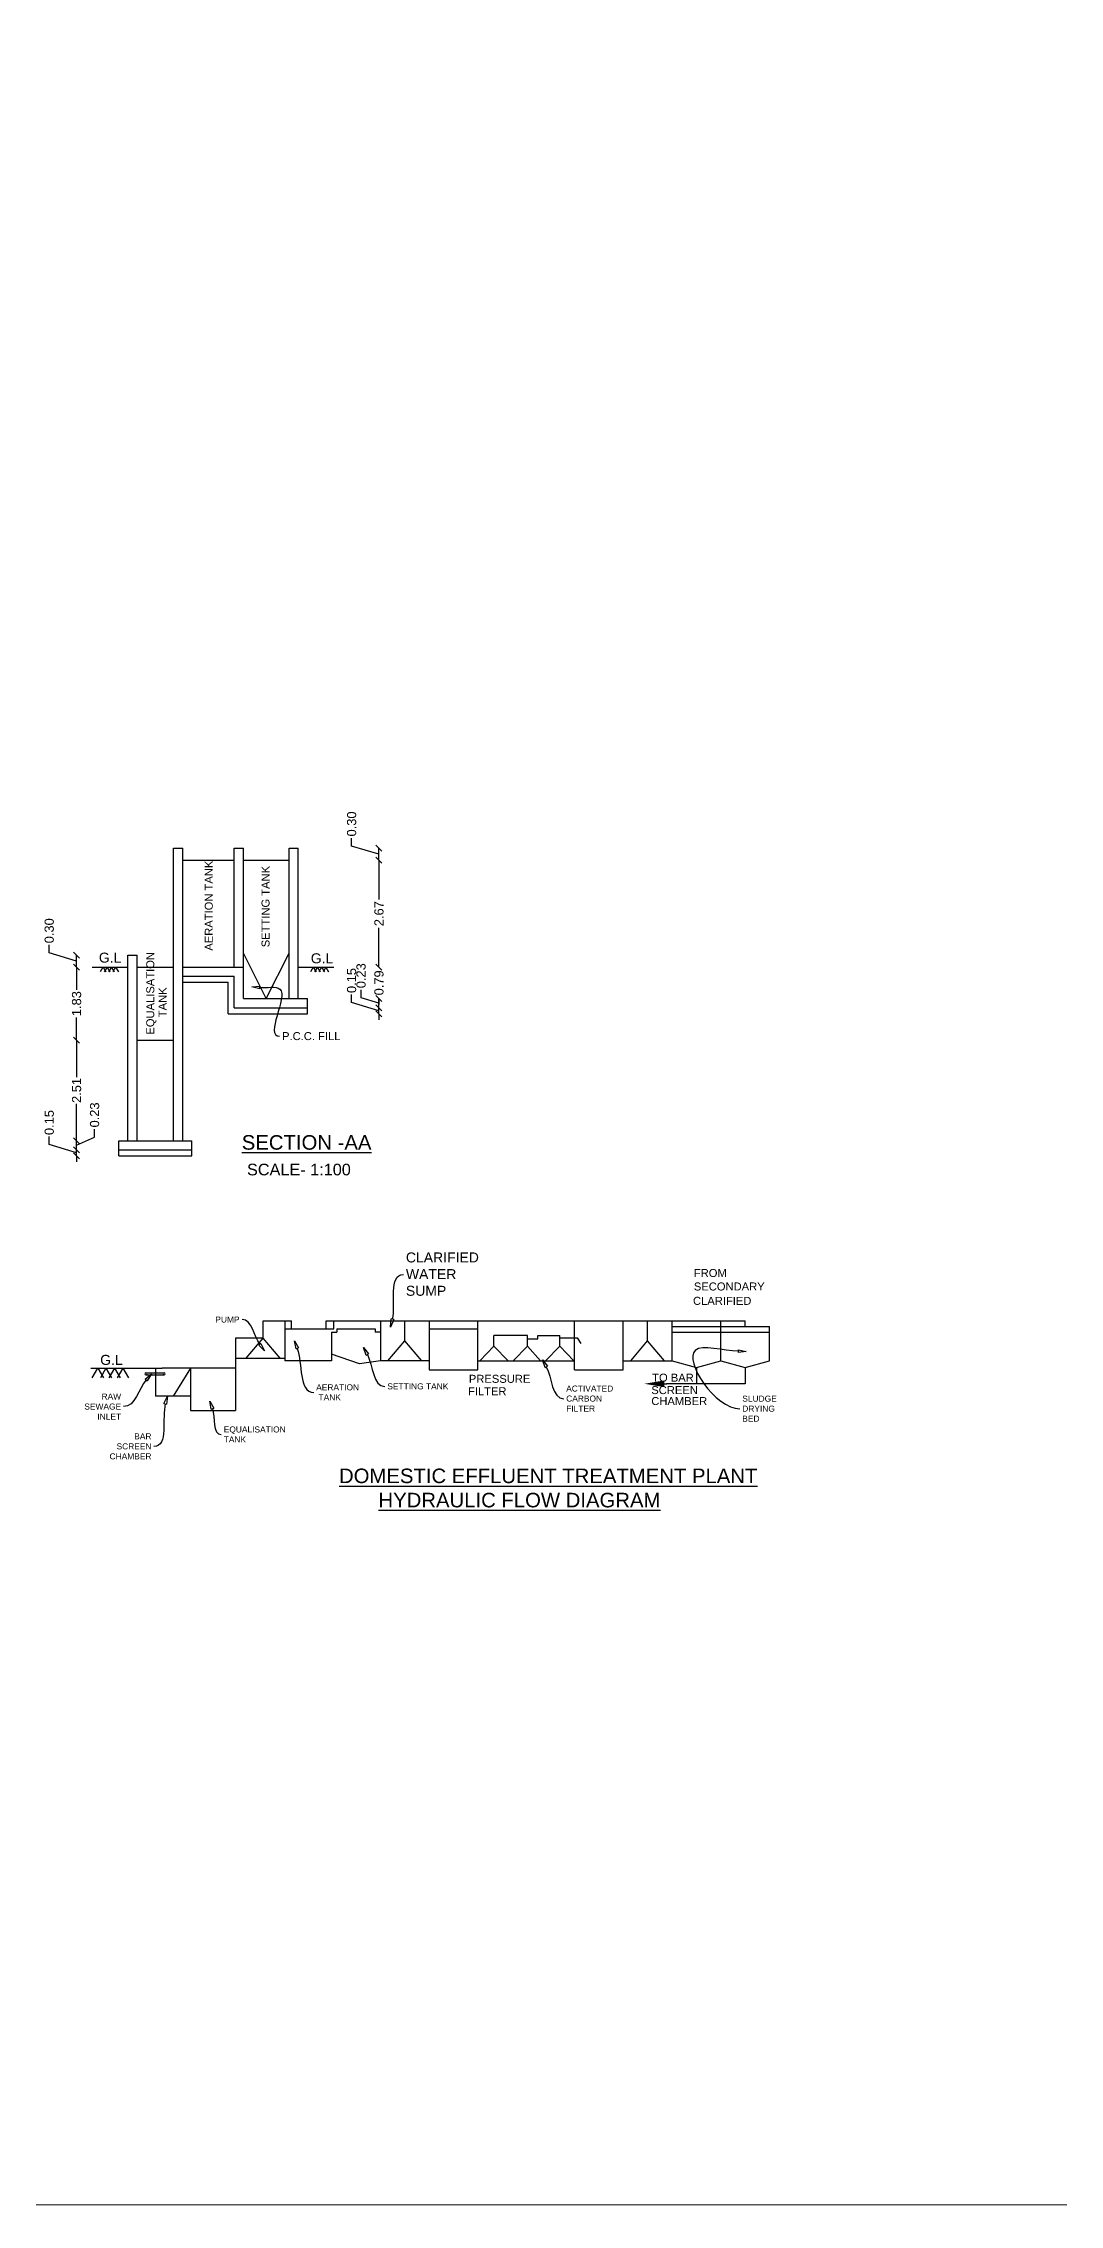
# Model space of a CAD drawing. Header units: metres. Extents: x -1560405 to -1559609, y 42907 to 43310.
# Drawn here: x -1559872.48 to -1559849.44, y 42906.75 to 42955.75 of the extents above; entities that cross this region are included whole.
import ezdxf
from ezdxf import colors
from ezdxf.entities.mleader import LeaderData, LeaderLine
from ezdxf.math import Vec2, Vec3

# ---------------------------------------------------------------- set-up
doc = ezdxf.new("R2010")
doc.units = ezdxf.units.M
doc.header["$LTSCALE"] = 750
doc.header["$MEASUREMENT"] = 0
doc.header["$PDMODE"] = 35
doc.header["$PDSIZE"] = 50
doc.layers.get('0').update_dxf_attribs({"lineweight": 5})
doc.layers.get('Defpoints').update_dxf_attribs({"lineweight": 0})
doc.layers.add('1', color=213, linetype='Continuous')
doc.layers.add('walls', color=40, linetype='Continuous')
doc.layers.add('TEXT', color=2, linetype='Continuous', lineweight=20)
doc.layers.add('wall', color=7, linetype='Continuous', lineweight=30)
doc.styles.get("Standard").update_dxf_attribs({"font": 'arial.ttf'})
doc.dimstyles.new('CIVIL Mt.', dxfattribs={"dimscale": 0, "dimtxt": 0.4, "dimasz": 0.23, "dimexe": 0.18, "dimexo": 0.0625, "dimgap": 0.2, "dimtad": 0, "dimzin": 0, "dimdsep": 46, "dimtxsty": 'Standard', "dimblk": 'ARCHTICK', "dimcen": 0.09, "dimse1": 1, "dimse2": 1, "dimclrd": 252, "dimclrt": 7, "dimadec": 0, "dimazin": 0, "dimtfac": 1, "dimtofl": 0, "dimtmove": 1, "dimatfit": 3, "dimldrblk": 'ARCHTICK', "dimfxl": 0, "dimfrac": 2, "dimtolj": 1, "dimtzin": 0, "dimlwd": 25, "dimarcsym": 0})

# ---------------------------------------------------------------- blocks, each defined once
blk = doc.blocks.new('_ClosedBlank')
at = {"color": 0, "linetype": 'ByBlock', "lineweight": -2}
for p, q in [((-1, 0.17), (0, 0)), ((-1, 0.17), (-1, -0.17)), ((0, 0), (-1, -0.17))]:
    blk.add_line(p, q, dxfattribs=at)
blk = doc.blocks.new('_Oblique')
at = {"color": 0, "linetype": 'ByBlock', "lineweight": -2}
blk.add_line((-0.5, -0.5), (0.5, 0.5), dxfattribs=at)
blk = doc.blocks.new('*D152')
at = {"layer": 'Defpoints', "color": 0, "ltscale": 0.5}
for p in [(13.633, 12.763), (13.633, 12.763), (13.633, 12.611)]:
    blk.add_point(p, dxfattribs=at)
at = {"layer": 'wall', "color": 253, "lineweight": -2, "ltscale": 0.5}
for p, q in [((12.949, 12.892), (12.949, 13.092)), ((13.633, 12.687), (12.949, 12.892)), ((13.633, 12.763), (13.633, 12.913)), ((13.633, 12.611), (13.633, 12.763)), ((13.633, 12.611), (13.633, 12.461))]:
    blk.add_line(p, q, dxfattribs=at)
at = {"layer": 'wall', "color": 253, "lineweight": -2, "ltscale": 0.5, "xscale": 0.15, "yscale": 0.15, "zscale": 0.15}
for p, rotation in [((13.633, 12.763), 270), ((13.633, 12.611), 90)]:
    blk.add_blockref('_Oblique', p, dxfattribs=dict(at, rotation=rotation))
at = {"layer": 'wall', "color": 4, "ltscale": 0.5, "insert": (12.949, 13.444), "char_height": 0.23, "attachment_point": 5, "rotation": 90}
blk.add_mtext('\\A1;0.15', dxfattribs=at)
blk = doc.blocks.new('_ArchTick')
at = {"color": 0, "linetype": 'ByBlock', "const_width": 0.15}
blk.add_lwpolyline([(-0.5, -0.5), (0.5, 0.5)], dxfattribs=at)
blk = doc.blocks.new('*D153')
at = {"layer": 'Defpoints', "color": 0, "ltscale": 0.5}
for p in [(13.633, 12.991), (13.633, 12.991), (13.633, 12.763)]:
    blk.add_point(p, dxfattribs=at)
at = {"layer": 'wall', "color": 253, "lineweight": -2, "ltscale": 0.5}
for p, q in [((13.633, 12.877), (14.083, 13.082)), ((13.633, 12.763), (13.633, 12.991)), ((14.083, 13.082), (14.083, 13.282))]:
    blk.add_line(p, q, dxfattribs=at)
at = {"layer": 'wall', "color": 253, "lineweight": -2, "ltscale": 0.5, "xscale": 0.15, "yscale": 0.15, "zscale": 0.15}
for p, rotation in [((13.633, 12.991), 90), ((13.633, 12.763), 270)]:
    blk.add_blockref('_Oblique', p, dxfattribs=dict(at, rotation=rotation))
at = {"layer": 'wall', "color": 4, "ltscale": 0.5, "insert": (14.083, 13.634), "char_height": 0.23, "attachment_point": 5, "rotation": 90}
blk.add_mtext('\\A1;0.23', dxfattribs=at)
blk = doc.blocks.new('*D154')
at = {"layer": 'Defpoints', "color": 0, "ltscale": 0.5}
for p in [(13.633, 15.501), (13.633, 15.501), (13.633, 12.991)]:
    blk.add_point(p, dxfattribs=at)
at = {"layer": 'wall', "color": 253, "lineweight": -2, "ltscale": 0.5}
for p, q in [((13.633, 15.501), (13.633, 14.577)), ((13.633, 12.991), (13.633, 13.914))]:
    blk.add_line(p, q, dxfattribs=at)
at = {"layer": 'wall', "color": 253, "lineweight": -2, "ltscale": 0.5, "xscale": 0.15, "yscale": 0.15, "zscale": 0.15}
for p, rotation in [((13.633, 15.501), 90), ((13.633, 12.991), 270)]:
    blk.add_blockref('_Oblique', p, dxfattribs=dict(at, rotation=rotation))
at = {"layer": 'wall', "color": 4, "ltscale": 0.5, "insert": (13.633, 14.246), "char_height": 0.23, "attachment_point": 5, "rotation": 90}
blk.add_mtext('\\A1;2.51', dxfattribs=at)
blk = doc.blocks.new('*D155')
at = {"layer": 'Defpoints', "color": 0, "ltscale": 0.5}
for p in [(13.633, 17.331), (13.633, 17.331), (13.633, 15.501)]:
    blk.add_point(p, dxfattribs=at)
at = {"layer": 'wall', "color": 253, "lineweight": -2, "ltscale": 0.5}
for p, q in [((13.633, 17.331), (13.633, 16.763)), ((13.633, 15.501), (13.633, 16.068))]:
    blk.add_line(p, q, dxfattribs=at)
at = {"layer": 'wall', "color": 253, "lineweight": -2, "ltscale": 0.5, "xscale": 0.15, "yscale": 0.15, "zscale": 0.15}
for p, rotation in [((13.633, 17.331), 90), ((13.633, 15.501), 270)]:
    blk.add_blockref('_Oblique', p, dxfattribs=dict(at, rotation=rotation))
at = {"layer": 'wall', "color": 4, "ltscale": 0.5, "insert": (13.633, 16.416), "char_height": 0.23, "attachment_point": 5, "rotation": 90}
blk.add_mtext('\\A1;1.83', dxfattribs=at)
blk = doc.blocks.new('*D156')
at = {"layer": 'Defpoints', "color": 0, "ltscale": 0.5}
for p in [(13.633, 17.631), (13.633, 17.631), (13.633, 17.331)]:
    blk.add_point(p, dxfattribs=at)
at = {"layer": 'wall', "color": 253, "lineweight": -2, "ltscale": 0.5}
for p, q in [((12.949, 17.686), (12.949, 17.886)), ((13.633, 17.481), (12.949, 17.686)), ((13.633, 17.331), (13.633, 17.631))]:
    blk.add_line(p, q, dxfattribs=at)
at = {"layer": 'wall', "color": 253, "lineweight": -2, "ltscale": 0.5, "xscale": 0.15, "yscale": 0.15, "zscale": 0.15}
for p, rotation in [((13.633, 17.631), 90), ((13.633, 17.331), 270)]:
    blk.add_blockref('_Oblique', p, dxfattribs=dict(at, rotation=rotation))
at = {"layer": 'wall', "color": 4, "ltscale": 0.5, "insert": (12.949, 18.238), "char_height": 0.23, "attachment_point": 5, "rotation": 90}
blk.add_mtext('\\A1;0.30', dxfattribs=at)
blk = doc.blocks.new('*D157')
at = {"layer": 'Defpoints', "color": 0, "ltscale": 0.5}
for p in [(21.191, 16.313), (21.191, 16.313), (21.191, 16.161)]:
    blk.add_point(p, dxfattribs=at)
at = {"layer": 'wall', "color": 253, "lineweight": -2, "ltscale": 0.5}
for p, q in [((20.507, 16.442), (20.507, 16.642)), ((21.191, 16.237), (20.507, 16.442)), ((21.191, 16.313), (21.191, 16.463)), ((21.191, 16.161), (21.191, 16.313)), ((21.191, 16.161), (21.191, 16.011))]:
    blk.add_line(p, q, dxfattribs=at)
at = {"layer": 'wall', "color": 253, "lineweight": -2, "ltscale": 0.5, "xscale": 0.15, "yscale": 0.15, "zscale": 0.15}
for p, rotation in [((21.191, 16.313), 270), ((21.191, 16.161), 90)]:
    blk.add_blockref('_Oblique', p, dxfattribs=dict(at, rotation=rotation))
at = {"layer": 'wall', "color": 4, "ltscale": 0.5, "insert": (20.507, 16.994), "char_height": 0.23, "attachment_point": 5, "rotation": 90}
blk.add_mtext('\\A1;0.15', dxfattribs=at)
blk = doc.blocks.new('*D158')
at = {"layer": 'Defpoints', "color": 0, "ltscale": 0.5}
for p in [(21.191, 16.541), (21.191, 16.541), (21.191, 16.313)]:
    blk.add_point(p, dxfattribs=at)
at = {"layer": 'wall', "color": 253, "lineweight": -2, "ltscale": 0.5}
for p, q in [((20.743, 16.561), (20.743, 16.761)), ((21.191, 16.427), (20.743, 16.561)), ((21.191, 16.313), (21.191, 16.541))]:
    blk.add_line(p, q, dxfattribs=at)
at = {"layer": 'wall', "color": 253, "lineweight": -2, "ltscale": 0.5, "xscale": 0.15, "yscale": 0.15, "zscale": 0.15}
for p, rotation in [((21.191, 16.541), 90), ((21.191, 16.313), 270)]:
    blk.add_blockref('_Oblique', p, dxfattribs=dict(at, rotation=rotation))
at = {"layer": 'wall', "color": 4, "ltscale": 0.5, "insert": (20.743, 17.114), "char_height": 0.23, "attachment_point": 5, "rotation": 90}
blk.add_mtext('\\A1;0.23', dxfattribs=at)
blk = doc.blocks.new('*D159')
at = {"layer": 'Defpoints', "color": 0, "ltscale": 0.5}
for p in [(21.191, 17.331), (21.191, 17.331), (21.191, 16.541)]:
    blk.add_point(p, dxfattribs=at)
at = {"layer": 'wall', "color": 253, "lineweight": -2, "ltscale": 0.5}
for p, q in [((21.191, 17.331), (21.191, 17.481)), ((21.191, 16.541), (21.191, 16.391))]:
    blk.add_line(p, q, dxfattribs=at)
at = {"layer": 'wall', "color": 253, "lineweight": -2, "ltscale": 0.5, "xscale": 0.15, "yscale": 0.15, "zscale": 0.15}
for p, rotation in [((21.191, 17.331), 270), ((21.191, 16.541), 90)]:
    blk.add_blockref('_Oblique', p, dxfattribs=dict(at, rotation=rotation))
at = {"layer": 'wall', "color": 4, "ltscale": 0.5, "insert": (21.191, 16.936), "char_height": 0.23, "attachment_point": 5, "rotation": 90}
blk.add_mtext('\\A1;0.79', dxfattribs=at)
blk = doc.blocks.new('*D160')
at = {"layer": 'Defpoints', "color": 0, "ltscale": 0.5}
for p in [(21.191, 20.001), (21.191, 20.001), (21.191, 17.331)]:
    blk.add_point(p, dxfattribs=at)
at = {"layer": 'wall', "color": 253, "lineweight": -2, "ltscale": 0.5}
for p, q in [((21.191, 20.001), (21.191, 19.018)), ((21.191, 17.331), (21.191, 18.313))]:
    blk.add_line(p, q, dxfattribs=at)
at = {"layer": 'wall', "color": 253, "lineweight": -2, "ltscale": 0.5, "xscale": 0.15, "yscale": 0.15, "zscale": 0.15}
for p, rotation in [((21.191, 20.001), 90), ((21.191, 17.331), 270)]:
    blk.add_blockref('_Oblique', p, dxfattribs=dict(at, rotation=rotation))
at = {"layer": 'wall', "color": 4, "ltscale": 0.5, "insert": (21.191, 18.666), "char_height": 0.23, "attachment_point": 5, "rotation": 90}
blk.add_mtext('\\A1;2.67', dxfattribs=at)
blk = doc.blocks.new('*D161')
at = {"layer": 'Defpoints', "color": 0, "ltscale": 0.5}
for p in [(21.191, 20.301), (21.191, 20.301), (21.191, 20.001)]:
    blk.add_point(p, dxfattribs=at)
at = {"layer": 'wall', "color": 253, "lineweight": -2, "ltscale": 0.5}
for p, q in [((20.508, 20.356), (20.508, 20.556)), ((21.191, 20.151), (20.508, 20.356)), ((21.191, 20.001), (21.191, 20.301))]:
    blk.add_line(p, q, dxfattribs=at)
at = {"layer": 'wall', "color": 253, "lineweight": -2, "ltscale": 0.5, "xscale": 0.15, "yscale": 0.15, "zscale": 0.15}
for p, rotation in [((21.191, 20.301), 90), ((21.191, 20.001), 270)]:
    blk.add_blockref('_Oblique', p, dxfattribs=dict(at, rotation=rotation))
at = {"layer": 'wall', "color": 4, "ltscale": 0.5, "insert": (20.508, 20.908), "char_height": 0.23, "attachment_point": 5, "rotation": 90}
blk.add_mtext('\\A1;0.30', dxfattribs=at)
blk = doc.blocks.new('A$C370409E0')
for p, q in [((14.289, 17.331), (14.219, 17.209)), ((14.293, 17.331), (14.363, 17.209)), ((14.395, 17.331), (14.325, 17.209)), ((14.395, 17.331), (14.465, 17.209)), ((14.501, 17.331), (14.431, 17.209)), ((14.501, 17.331), (14.571, 17.209)), ((14.606, 17.331), (14.536, 17.209)), ((14.606, 17.331), (14.676, 17.209)), ((19.545, 17.331), (19.475, 17.209)), ((19.549, 17.331), (19.619, 17.209)), ((19.651, 17.331), (19.581, 17.209)), ((19.651, 17.331), (19.721, 17.209)), ((19.757, 17.331), (19.687, 17.209)), ((19.757, 17.331), (19.827, 17.209)), ((19.863, 17.331), (19.793, 17.209)), ((19.863, 17.331), (19.933, 17.209)), ((14.156, 7.302), (14.016, 7.059)), ((14.163, 7.302), (14.303, 7.059)), ((14.367, 7.302), (14.227, 7.059)), ((14.367, 7.302), (14.507, 7.059)), ((14.579, 7.302), (14.439, 7.059)), ((14.579, 7.302), (14.719, 7.059)), ((14.79, 7.302), (14.65, 7.059)), ((14.79, 7.302), (14.93, 7.059))]:
    blk.add_line(p, q)
at = {"layer": 'walls', "ltscale": 0.05}
for p, q in [((16.054, 12.991), (16.054, 20.301)), ((16.054, 20.301), (16.284, 20.301)), ((16.284, 12.991), (16.284, 20.301)), ((16.284, 20.001), (17.574, 20.001)), ((17.574, 17.331), (17.574, 20.301)), ((17.574, 20.301), (17.804, 20.301)), ((17.804, 16.541), (17.804, 20.301)), ((17.804, 20.001), (18.944, 20.001)), ((18.944, 16.541), (18.944, 20.301)), ((18.944, 20.301), (19.174, 20.301)), ((19.174, 16.541), (19.174, 20.301)), ((14.023, 17.331), (14.914, 17.331)), ((14.914, 12.991), (14.914, 17.631)), ((14.914, 17.631), (15.144, 17.631)), ((15.144, 12.991), (15.144, 17.631)), ((15.144, 17.331), (16.054, 17.331)), ((16.284, 17.331), (17.804, 17.331)), ((18.374, 16.541), (17.804, 17.681)), ((18.374, 16.541), (18.944, 17.681)), ((19.174, 17.331), (20.064, 17.331)), ((16.284, 17.101), (17.574, 17.101)), ((16.284, 16.951), (17.424, 16.951)), ((17.424, 16.161), (17.424, 16.951)), ((17.574, 16.311), (17.574, 17.101)), ((17.574, 16.311), (19.404, 16.311)), ((17.804, 16.541), (19.174, 16.541)), ((19.174, 16.541), (19.404, 16.541)), ((19.404, 16.161), (19.404, 16.541)), ((17.424, 16.161), (19.404, 16.161)), ((15.144, 15.501), (16.054, 15.501)), ((14.684, 12.991), (16.514, 12.991)), ((14.684, 12.611), (14.684, 12.991)), ((16.514, 12.611), (16.514, 12.991)), ((14.684, 12.761), (16.514, 12.761)), ((14.684, 12.611), (16.514, 12.611)), ((18.295, 8.485), (19.005, 8.485)), ((18.295, 8.055), (18.295, 8.485)), ((18.841, 8.485), (18.841, 7.486)), ((18.841, 8.284), (20.061, 8.284)), ((19.005, 8.284), (19.005, 8.485)), ((19.874, 8.485), (30.346, 8.485)), ((19.874, 8.284), (19.874, 8.485)), ((20.006, 8.204), (20.006, 7.487)), ((20.006, 8.204), (20.138, 8.204)), ((20.061, 8.284), (20.061, 8.485)), ((20.138, 8.284), (20.138, 8.204)), ((20.138, 8.284), (21.095, 8.284)), ((21.095, 8.284), (21.095, 8.204)), ((21.226, 8.204), (21.095, 8.204)), ((21.226, 8.485), (21.226, 7.487)), ((21.836, 7.986), (21.836, 8.485)), ((22.446, 8.485), (22.446, 7.265)), ((22.446, 8.289), (23.666, 8.289)), ((23.666, 7.265), (23.666, 8.485)), ((24.066, 7.854), (24.066, 8.122)), ((24.9, 8.122), (24.066, 8.122)), ((24.9, 7.854), (24.9, 8.122)), ((25.159, 8.122), (25.708, 8.122)), ((25.159, 8.034), (25.159, 8.122)), ((25.708, 7.854), (25.708, 8.122)), ((26.076, 7.265), (26.076, 8.485)), ((27.296, 7.265), (27.296, 8.485)), ((27.906, 7.986), (27.906, 8.485)), ((28.516, 7.487), (28.516, 8.485)), ((28.516, 8.348), (30.956, 8.348)), ((28.516, 8.206), (30.956, 8.206)), ((29.736, 7.487), (29.736, 8.485)), ((30.346, 8.348), (30.346, 8.485)), ((30.956, 7.487), (30.956, 8.348)), ((18.295, 8.055), (17.605, 8.055)), ((17.605, 8.055), (17.605, 6.243)), ((17.873, 7.556), (18.295, 8.055)), ((18.717, 7.556), (18.295, 8.055)), ((20.704, 7.409), (20.006, 7.652)), ((21.414, 7.487), (21.836, 7.986)), ((22.259, 7.487), (21.836, 7.986)), ((23.709, 7.487), (24.066, 7.854)), ((24.423, 7.487), (24.066, 7.854)), ((24.543, 7.487), (24.9, 7.854)), ((24.9, 8.034), (25.159, 8.034)), ((25.23, 7.487), (24.9, 7.854)), ((25.351, 7.487), (25.708, 7.854)), ((25.708, 8.064), (26.149, 8.064)), ((26.064, 7.487), (25.708, 7.854)), ((26.149, 8.064), (26.234, 7.921)), ((27.483, 7.487), (27.906, 7.986)), ((28.328, 7.487), (27.906, 7.986)), ((13.99, 7.302), (15.772, 7.302)), ((15.367, 7.191), (15.822, 7.191)), ((15.367, 7.136), (15.822, 7.136)), ((15.608, 7.302), (15.608, 6.608)), ((17.605, 7.302), (15.772, 7.302)), ((16.477, 7.302), (16.043, 6.608)), ((16.477, 7.302), (16.477, 6.243)), ((17.605, 7.556), (18.841, 7.556)), ((20.006, 7.487), (18.841, 7.487)), ((21.226, 7.487), (20.704, 7.409)), ((22.446, 7.487), (21.226, 7.487)), ((22.446, 7.265), (23.666, 7.265)), ((23.666, 7.487), (26.076, 7.487)), ((26.076, 7.265), (27.296, 7.265)), ((27.296, 7.487), (28.516, 7.487)), ((28.516, 7.487), (29.126, 7.325)), ((29.126, 7.325), (29.736, 7.487)), ((29.126, 7.325), (29.126, 6.914)), ((29.736, 7.487), (30.346, 7.325)), ((30.346, 7.325), (30.956, 7.487)), ((30.346, 7.325), (30.346, 6.914)), ((16.477, 6.608), (15.608, 6.608)), ((30.346, 6.914), (28.38, 6.914)), ((16.477, 6.243), (17.605, 6.243))]:
    blk.add_line(p, q, dxfattribs=at)
for centre, start, end in [((15.367, 7.164), 90, 270), ((15.367, 7.164), 270, 90), ((15.822, 7.164), 90, 270), ((15.822, 7.164), 270, 90)]:
    blk.add_arc(centre, 0.0274, start, end, dxfattribs=at)
at = {"layer": 'TEXT'}
for s, p in [('AERATION TANK', (17.036, 17.74)), ('SETTING TANK', (18.455, 17.825)), ('EQUALISATION', (15.574, 15.642)), ('TANK', (15.882, 16.078))]:
    blk.add_text(s, height=0.2, rotation=90, dxfattribs=at).set_placement(p)
for s, height, p in [('G.L', 0.25, (14.189, 17.442)), ('G.L', 0.25, (19.486, 17.425)), ('FROM', 0.2, (29.062, 9.583)), ('SECONDARY', 0.2, (29.062, 9.246)), ('CLARIFIED', 0.2, (29.041, 8.887)), ('G.L', 0.25, (14.222, 7.386)), ('PRESSURE', 0.2, (23.438, 6.938)), ('TO BAR', 0.2, (28.02, 6.967)), ('FILTER', 0.2, (23.416, 6.626)), ('SCREEN', 0.2, (27.998, 6.656)), ('CHAMBER', 0.2, (27.998, 6.382))]:
    blk.add_text(s, height=height, dxfattribs=at).set_placement(p)
at = {"layer": 'walls', "color": 4, "ltscale": 0.05}
for s, height, p in [('%%USECTION -AA', 0.36323, (17.761, 12.766)), ('SCALE- 1:100', 0.29058, (17.892, 12.124))]:
    blk.add_text(s, height=height, dxfattribs=at).set_placement(p)
at = {"layer": 'walls', "color": 4, "ltscale": 0.05, "insert": (20.192, 4.794), "char_height": 0.36323, "attachment_point": 1}
blk.add_mtext('{\\LDOMESTIC EFFLUENT TREATMENT PLANT \\P}       {\\LHYDRAULIC FLOW DIAGRAM\\H1.86659x; }', dxfattribs=at)
at = {"layer": 'wall', "ltscale": 0.5}
for p1, p2, picture, middle in [((21.191, 20.001), (21.191, 20.301), '*D161', (20.508, 20.656)), ((21.191, 17.331), (21.191, 20.001), '*D160', (21.191, 18.666)), ((13.633, 17.331), (13.633, 17.631), '*D156', (12.949, 17.986)), ((13.633, 15.501), (13.633, 17.331), '*D155', (13.633, 16.416)), ((21.191, 16.161), (21.191, 16.313), '*D157', (20.507, 16.742)), ((21.191, 16.313), (21.191, 16.541), '*D158', (20.743, 16.861)), ((21.191, 16.541), (21.191, 17.331), '*D159', (21.191, 16.936)), ((13.633, 12.991), (13.633, 15.501), '*D154', (13.633, 14.246)), ((13.633, 12.611), (13.633, 12.763), '*D152', (12.949, 13.192))]:
    dim = blk.add_aligned_dim(p1=p1, p2=p2, distance=0, dimstyle='CIVIL Mt.', dxfattribs=at)
    dim.commit()
    dim.dimension.update_dxf_attribs({"geometry": picture, "text_midpoint": middle})
dim = blk.add_linear_dim(base=(13.633, 12.991), p1=(13.633, 12.763), p2=(13.633, 12.991), angle=90, dimstyle='CIVIL Mt.', dxfattribs=at)
dim.commit()
dim.dimension.update_dxf_attribs({"geometry": '*D153', "text_midpoint": (14.083, 13.382), "dimtype": 129})
ml = blk.add_multileader_mtext('Standard', dxfattribs=at)
ml.set_content('CLARIFIED\\PWATER\\PSUMP', color=4)
ml.set_leader_properties(color=253)
ml.set_arrow_properties(name='CLOSEDBLANK')
ml.build(insert=Vec2(0, 0))
ml.multileader.update_dxf_attribs({"leader_type": 2, "text_left_attachment_type": 2, "text_right_attachment_type": 2, "dogleg_length": 0.36, "arrow_head_size": 0.2})
ctx = ml.context
ctx.base_point, ctx.char_height, ctx.arrow_head_size, ctx.landing_gap_size, ctx.plane_origin = Vec3(21.802, 9.647), 0.25, 0.2, 0.0625, Vec3(21.483, 8.333)
ctx.left_attachment, ctx.right_attachment = 2, 2
notes = []
notes.append((ctx, [(0, (1, 1, 0), (21.442, 9.647), (1, 0), 0.36, [(0, [(21.483, 8.333)], 0, [])])]))
ctx.mtext.insert, ctx.mtext.flow_direction = Vec3(21.864, 10.197), 5
ml = blk.add_multileader_mtext('Standard', dxfattribs=at)
ml.set_content('PUMP', color=4)
ml.set_leader_properties(color=253)
ml.set_arrow_properties(name='CLOSEDBLANK')
ml.build(insert=Vec2(0, 0))
ml.multileader.update_dxf_attribs({"leader_type": 2, "text_left_attachment_type": 2, "text_right_attachment_type": 2, "dogleg_length": 0.36, "arrow_head_size": 0.2})
ctx = ml.context
ctx.base_point, ctx.char_height, ctx.arrow_head_size, ctx.landing_gap_size, ctx.plane_origin = Vec3(17.189, 8.519), 0.15, 0.2, 0.0625, Vec3(18.329, 7.74)
ctx.left_attachment, ctx.right_attachment, ctx.text_align_type = 2, 2, 2
notes.append((ctx, [(0, (1, 1, 0), (18.127, 8.519), (-1, 0), 0.36, [(0, [(18.329, 7.74)], 0, [])])]))
ctx.mtext.insert, ctx.mtext.alignment, ctx.mtext.flow_direction = Vec3(17.705, 8.595), 3, 5
at = {"layer": 'walls', "color": 0, "ltscale": 0.05}
ml = blk.add_multileader_mtext('Standard', dxfattribs=at)
ml.set_content('P.C.C. FILL', color=4)
ml.set_leader_properties(color=253)
ml.set_arrow_properties(name='CLOSEDBLANK')
ml.build(insert=Vec2(0, 0))
ml.multileader.update_dxf_attribs({"leader_type": 2, "text_left_attachment_type": 2, "text_right_attachment_type": 2, "dogleg_length": 0.36, "arrow_head_size": 0.2})
ctx = ml.context
ctx.base_point, ctx.char_height, ctx.arrow_head_size, ctx.landing_gap_size, ctx.plane_origin = Vec3(18.706, 15.6), 0.2, 0.2, 0.0625, Vec3(18.014, 16.835)
ctx.left_attachment, ctx.right_attachment = 2, 2
notes.append((ctx, [(0, (1, 1, 0), (18.346, 15.6), (1, 0), 0.36, [(1, [(18.014, 16.835), (18.715, 16.779)], 0, [])])]))
ctx.mtext.insert, ctx.mtext.flow_direction = Vec3(18.768, 15.705), 5
ml = blk.add_multileader_mtext('Standard', dxfattribs=at)
ml.set_content('AERATION\\P TANK', color=4)
ml.set_leader_properties(color=253)
ml.set_arrow_properties(name='CLOSEDBLANK')
ml.build(insert=Vec2(0, 0))
ml.multileader.update_dxf_attribs({"leader_type": 2, "text_left_attachment_type": 2, "text_right_attachment_type": 2, "dogleg_length": 0.36, "arrow_head_size": 0.2})
ctx = ml.context
ctx.base_point, ctx.char_height, ctx.arrow_head_size, ctx.landing_gap_size, ctx.plane_origin = Vec3(19.56, 6.7), 0.15, 0.2, 0.0625, Vec3(19.13, 7.325)
ctx.left_attachment, ctx.right_attachment = 2, 2
notes.append((ctx, [(0, (1, 1, 0), (19.2, 6.7), (1, 0), 0.36, [(0, [(19.079, 7.984)], 0, [])])]))
ctx.mtext.insert, ctx.mtext.flow_direction = Vec3(19.622, 6.901), 5
ml = blk.add_multileader_mtext('Standard', dxfattribs=at)
ml.set_content('SETTING TANK', color=4)
ml.set_leader_properties(color=253)
ml.set_arrow_properties(name='CLOSEDBLANK')
ml.build(insert=Vec2(0, 0))
ml.multileader.update_dxf_attribs({"leader_type": 2, "text_left_attachment_type": 2, "text_right_attachment_type": 2, "dogleg_length": 0.36, "arrow_head_size": 0.2})
ctx = ml.context
ctx.base_point, ctx.char_height, ctx.arrow_head_size, ctx.landing_gap_size, ctx.plane_origin = Vec3(21.337, 6.845), 0.15, 0.2, 0.0625, Vec3(20.806, 7.818)
ctx.left_attachment, ctx.right_attachment = 2, 2
notes.append((ctx, [(0, (1, 1, 0), (20.977, 6.845), (1, 0), 0.36, [(0, [(20.806, 7.818)], 0, [])])]))
ctx.mtext.insert, ctx.mtext.flow_direction = Vec3(21.4, 6.924), 5
ml = blk.add_multileader_mtext('Standard', dxfattribs=at)
ml.set_content('SLUDGE\\PDRYING\\PBED', color=4)
ml.set_leader_properties(color=253)
ml.set_arrow_properties(name='CLOSEDBLANK')
ml.build(insert=Vec2(0, 0))
ml.multileader.update_dxf_attribs({"leader_type": 2, "text_left_attachment_type": 2, "text_right_attachment_type": 2, "dogleg_length": 0.36, "arrow_head_size": 0.2})
ctx = ml.context
ctx.base_point, ctx.char_height, ctx.arrow_head_size, ctx.landing_gap_size, ctx.plane_origin = Vec3(30.21, 6.289), 0.15, 0.2, 0.0625, Vec3(29.024, 7.633)
ctx.left_attachment, ctx.right_attachment = 2, 2
notes.append((ctx, [(0, (1, 1, 0), (29.85, 6.289), (1, 0), 0.36, [(2, [(30.367, 7.722), (29.094, 7.749)], 0, [])])]))
ctx.mtext.insert, ctx.mtext.flow_direction = Vec3(30.272, 6.617), 5
ml = blk.add_multileader_mtext('Standard', dxfattribs=at)
ml.set_content('RAW\\PSEWAGE\\PINLET', color=4)
ml.set_leader_properties(color=253)
ml.set_arrow_properties(name='CLOSEDBLANK')
ml.build(insert=Vec2(0, 0))
ml.multileader.update_dxf_attribs({"leader_type": 2, "text_left_attachment_type": 2, "text_right_attachment_type": 2, "dogleg_length": 0.36, "arrow_head_size": 0.2})
ctx = ml.context
ctx.base_point, ctx.char_height, ctx.arrow_head_size, ctx.landing_gap_size, ctx.plane_origin = Vec3(14.013, 6.343), 0.15, 0.2, 0.0625, Vec3(15.406, 6.931)
ctx.left_attachment, ctx.right_attachment, ctx.text_align_type = 2, 2, 2
notes.append((ctx, [(0, (1, 1, 0), (15.167, 6.343), (-1, 0), 0.36, [(1, [(15.504, 7.163)], 0, [])])]))
ctx.mtext.insert, ctx.mtext.alignment, ctx.mtext.flow_direction = Vec3(14.745, 6.67), 3, 5
ml = blk.add_multileader_mtext('Standard', dxfattribs=at)
ml.set_content('ACTIVATED\\PCARBON\\PFILTER', color=4)
ml.set_leader_properties(color=253)
ml.set_arrow_properties(name='CLOSEDBLANK')
ml.build(insert=Vec2(0, 0))
ml.multileader.update_dxf_attribs({"leader_type": 2, "text_left_attachment_type": 2, "text_right_attachment_type": 2, "dogleg_length": 0.36, "arrow_head_size": 0.2})
ctx = ml.context
ctx.base_point, ctx.char_height, ctx.arrow_head_size, ctx.landing_gap_size, ctx.plane_origin = Vec3(25.809, 6.541), 0.15, 0.2, 0.0625, Vec3(25.277, 7.514)
ctx.left_attachment, ctx.right_attachment = 2, 2
notes.append((ctx, [(0, (1, 1, 0), (25.449, 6.541), (1, 0), 0.36, [(0, [(25.277, 7.514)], 0, [])])]))
ctx.mtext.insert, ctx.mtext.flow_direction = Vec3(25.871, 6.87), 5
at = {"layer": 'walls', "ltscale": 0.05}
ml = blk.add_multileader_mtext('Standard', dxfattribs=at)
ml.set_content('', color=4)
ml.set_leader_properties(color=252)
ml.build(insert=Vec2(0, 0))
ml.multileader.update_dxf_attribs({"leader_type": 2, "text_left_attachment_type": 4, "text_right_attachment_type": 6, "dogleg_length": 0.1, "arrow_head_size": 0.5})
ctx = ml.context
ctx.base_point, ctx.char_height, ctx.arrow_head_size, ctx.landing_gap_size, ctx.plane_origin = Vec3(28.389, 6.914), 0.25, 0.5, 0.09, Vec3(27.821, 6.914)
ctx.left_attachment, ctx.right_attachment = 4, 6
notes.append((ctx, [(0, (1, 1, 0), (28.289, 6.914), (1, 0), 0.1, [(0, [(27.821, 6.914)], 0, [])])]))
ctx.mtext.insert, ctx.mtext.flow_direction = Vec3(28.479, 7.164), 5
at = {"layer": 'walls', "color": 0, "ltscale": 0.05}
ml = blk.add_multileader_mtext('Standard', dxfattribs=at)
ml.set_content('BAR\\PSCREEN\\PCHAMBER', color=4)
ml.set_leader_properties(color=253)
ml.set_arrow_properties(name='CLOSEDBLANK')
ml.build(insert=Vec2(0, 0))
ml.multileader.update_dxf_attribs({"leader_type": 2, "text_left_attachment_type": 2, "text_right_attachment_type": 2, "dogleg_length": 0.36, "arrow_head_size": 0.2})
ctx = ml.context
ctx.base_point, ctx.char_height, ctx.arrow_head_size, ctx.landing_gap_size, ctx.plane_origin = Vec3(14.651, 5.345), 0.15, 0.2, 0.0625, Vec3(15.901, 6.608)
ctx.left_attachment, ctx.right_attachment, ctx.text_align_type = 2, 2, 2
notes.append((ctx, [(0, (1, 1, 0), (15.927, 5.345), (-1, 0), 0.36, [(0, [(15.901, 6.608)], 0, [])])]))
ctx.mtext.insert, ctx.mtext.alignment, ctx.mtext.flow_direction = Vec3(15.504, 5.675), 3, 5
ml = blk.add_multileader_mtext('Standard', dxfattribs=at)
ml.set_content('EQUALISATION\\PTANK', color=4)
ml.set_leader_properties(color=253)
ml.set_arrow_properties(name='CLOSEDBLANK')
ml.build(insert=Vec2(0, 0))
ml.multileader.update_dxf_attribs({"leader_type": 2, "text_left_attachment_type": 2, "text_right_attachment_type": 2, "dogleg_length": 0.36, "arrow_head_size": 0.2})
ctx = ml.context
ctx.base_point, ctx.char_height, ctx.arrow_head_size, ctx.landing_gap_size, ctx.plane_origin = Vec3(17.247, 5.645), 0.15, 0.2, 0.0625, Vec3(16.964, 6.479)
ctx.left_attachment, ctx.right_attachment = 2, 2
notes.append((ctx, [(0, (1, 1, 0), (16.887, 5.645), (1, 0), 0.36, [(0, [(16.964, 6.479)], 0, [])])]))
ctx.mtext.insert, ctx.mtext.flow_direction = Vec3(17.31, 5.847), 5
for ctx, leaders in notes:
    for number, flags, end, landing, length, lines in leaders:
        leader = LeaderData()
        leader.index, (leader.has_last_leader_line, leader.has_dogleg_vector, leader.attachment_direction) = number, flags
        leader.last_leader_point, leader.dogleg_vector, leader.dogleg_length = Vec3(end), Vec3(landing), length
        for number, points, colour, breaks in lines:
            line = LeaderLine()
            line.index, line.vertices, line.color, line.breaks = number, Vec3.list(points), colors.encode_raw_color(colour), breaks
            leader.lines.append(line)
        ctx.leaders.append(leader)

msp = doc.modelspace()

# ---------------------------------------------------------------- linework, layer by layer
at = {"color": 7}
msp.add_lwpolyline([(-1559608.97831, 43167.13879), (-1559943.01255, 43167.13879), (-1559943.01255, 42906.74882), (-1559608.97831, 42906.74882)], close=True, dxfattribs=at)

# ---------------------------------------------------------------- block references
at = {"layer": '1', "color": 7, "ltscale": 0.5, "xscale": 0.9069589712132315, "yscale": 0.9069589712132315, "zscale": 0.9069589712132315}
msp.add_blockref('A$C370409E0', (-1559884.09151, 42919.09124), dxfattribs=at)

doc.saveas('drawing.dxf')
